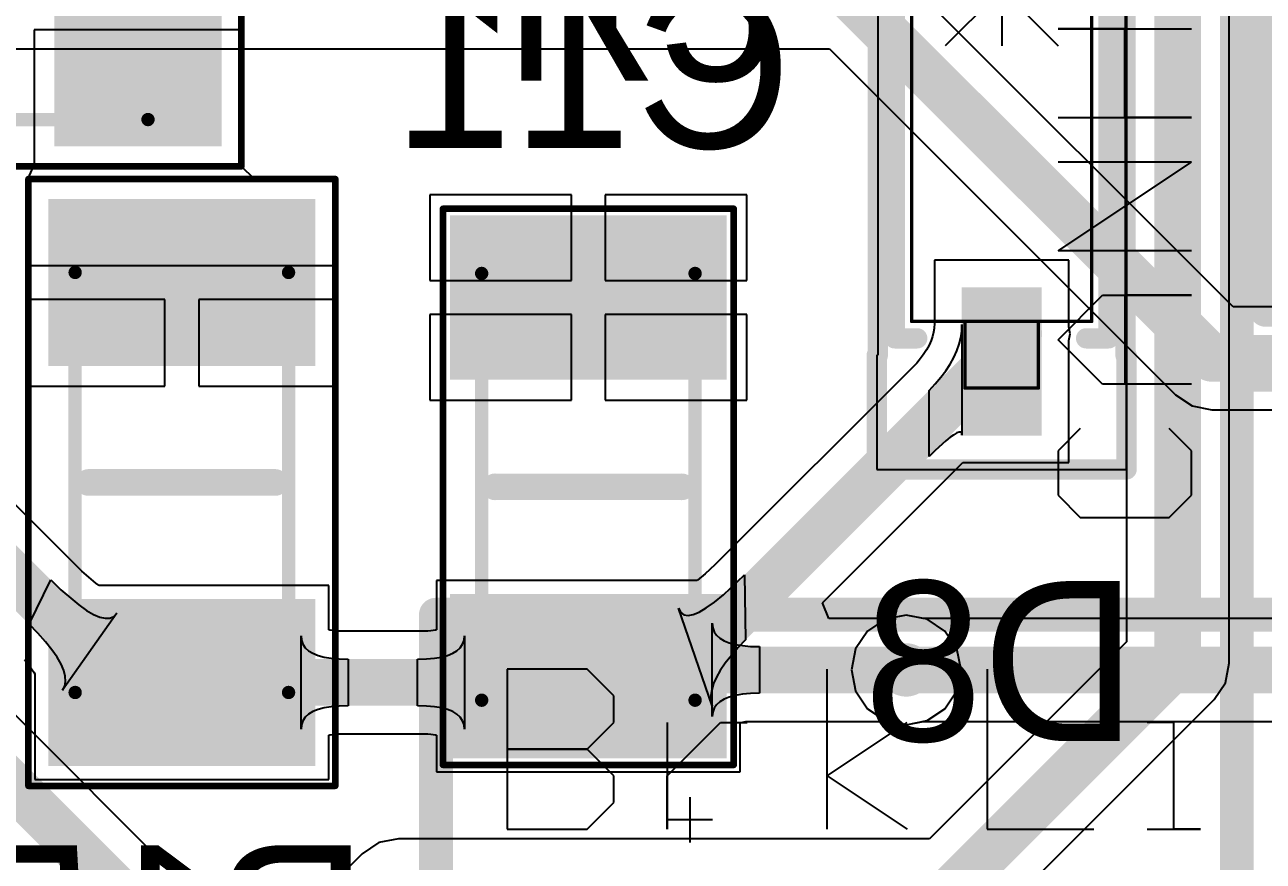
# Model space of a CAD drawing. Header units: millimetres. Extents: x 0.26 to 7.33, y 1.06 to 4.59.
# Drawn here: x 2.4326 to 2.7982, y 3.5685 to 3.8155 of the extents above; entities that cross this region are included whole.
import ezdxf

# ---------------------------------------------------------------- set-up
doc = ezdxf.new("R2010")
doc.units = ezdxf.units.MM
doc.header["$MEASUREMENT"] = 0
for name, color, linetype in [('BottomLayer', 5, 'Continuous'), ('BottomOverlay', 54, 'Continuous'), ('BottomPaste', 16, 'Continuous'), ('BottomSolder', 6, 'Continuous'), ('Mechanical13', 56, 'Continuous'), ('Mechanical15', 56, 'Continuous'), ('Mechanical16', 56, 'Continuous'), ('Mechanical3', 76, 'Continuous'), ('MultiLayer', 9, 'Continuous'), ('PadHoleLayer', 156, 'Continuous'), ('TopLayer', 1, 'Continuous'), ('TopOverlay', 2, 'Continuous'), ('TopSolder', 216, 'Continuous'), ('ViaHoleLayer', 16, 'Continuous')]:
    doc.layers.add(name, color=color, linetype=linetype)

# ---------------------------------------------------------------- blocks, each defined once
blk = doc.blocks.new('P__C__1206_B_50')
at = {"layer": 'BottomLayer'}
for points in [[(-0.07618, 0.03681), (-0.07618, -0.03681), (-0.03563, 0.03681), (-0.03563, -0.03681)], [(0.03563, 0.03681), (0.03563, -0.03681), (0.07618, 0.03681), (0.07618, -0.03681)]]:
    blk.add_solid(points, dxfattribs=at)
at = {"layer": 'BottomOverlay'}
for p, q in [((-0.09834, -0.03666), (-0.09834, -0.02333)), ((-0.105, -0.03), (-0.09167, -0.03))]:
    blk.add_line(p, q, dxfattribs=at)
at = {"layer": 'BottomOverlay', "const_width": 0.00787}
blk.add_lwpolyline([(0, 0.02756), (0, -0.02756)], dxfattribs=at)
at = {"layer": 'BottomOverlay', "const_width": 0.00394}
for points in [[(-0.00197, 0.02756, 1), (0.00197, 0.02756, 1)], [(-0.00197, -0.02756, 1), (0.00197, -0.02756, 1)]]:
    blk.add_lwpolyline(points, format="xyb", close=True, dxfattribs=at)
at = {"layer": 'BottomPaste'}
for points in [[(-0.07618, 0.03681), (-0.07618, -0.03681), (-0.03563, 0.03681), (-0.03563, -0.03681)], [(0.03563, 0.03681), (0.03563, -0.03681), (0.07618, 0.03681), (0.07618, -0.03681)]]:
    blk.add_solid(points, dxfattribs=at)
at = {"layer": 'BottomSolder'}
for points in [[(-0.08018, 0.04081), (-0.08018, -0.04081), (-0.03163, 0.04081), (-0.03163, -0.04081)], [(0.03163, 0.04081), (0.03163, -0.04081), (0.08018, 0.04081), (0.08018, -0.04081)]]:
    blk.add_solid(points, dxfattribs=at)
at = {"layer": 'Mechanical15', "const_width": 0.00394}
for points in [[(-0.06299, 0.0315), (0.06299, 0.0315)], [(-0.06299, 0.0315), (-0.06299, -0.0315)], [(0.06299, 0.0315), (0.06299, -0.0315)], [(-0.06299, -0.0315), (0.06299, -0.0315)]]:
    blk.add_lwpolyline(points, dxfattribs=at)
at = {"layer": 'Mechanical15', "const_width": 0.00197}
for points in [[(-0.06398, 0.0315, 1), (-0.06201, 0.0315, 1)], [(-0.06398, 0.0315, 1), (-0.06201, 0.0315, 1)], [(0.06201, 0.0315, 1), (0.06398, 0.0315, 1)], [(0.06201, 0.0315, 1), (0.06398, 0.0315, 1)], [(-0.06398, -0.0315, 1), (-0.06201, -0.0315, 1)], [(-0.06398, -0.0315, 1), (-0.06201, -0.0315, 1)], [(0.06201, -0.0315, 1), (0.06398, -0.0315, 1)], [(0.06201, -0.0315, 1), (0.06398, -0.0315, 1)]]:
    blk.add_lwpolyline(points, format="xyb", close=True, dxfattribs=at)
at = {"layer": 'Mechanical16', "const_width": 0.00197}
for points in [[(-0.08209, 0.04291), (0.08209, 0.04291)], [(-0.08209, 0.04291), (-0.08209, -0.04291)], [(0.08209, 0.04291), (0.08209, -0.04291)], [(-0.08209, -0.04291), (0.08209, -0.04291)]]:
    blk.add_lwpolyline(points, dxfattribs=at)
at = {"layer": 'Mechanical16', "const_width": 0.000984}
for points in [[(-0.08258, 0.04291, 1), (-0.08159, 0.04291, 1)], [(-0.08258, 0.04291, 1), (-0.08159, 0.04291, 1)], [(0.08159, 0.04291, 1), (0.08258, 0.04291, 1)], [(0.08159, 0.04291, 1), (0.08258, 0.04291, 1)], [(-0.08258, -0.04291, 1), (-0.08159, -0.04291, 1)], [(-0.08258, -0.04291, 1), (-0.08159, -0.04291, 1)], [(0.08159, -0.04291, 1), (0.08258, -0.04291, 1)], [(0.08159, -0.04291, 1), (0.08258, -0.04291, 1)]]:
    blk.add_lwpolyline(points, format="xyb", close=True, dxfattribs=at)
blk = doc.blocks.new('SOD123_B_64')
at = {"layer": 'BottomLayer'}
for points in [[(-0.08979, -0.01183), (-0.04604, -0.01183), (-0.08979, 0.01183), (-0.04604, 0.01183)], [(0.04604, -0.01183), (0.08979, -0.01183), (0.04604, 0.01183), (0.08979, 0.01183)]]:
    blk.add_solid(points, dxfattribs=at)
at = {"layer": 'BottomOverlay'}
for p, q in [((-0.11729, -0.01665), (-0.08396, 0.01667)), ((-0.11729, 0.01667), (-0.08396, -0.01665)), ((-0.10063, 0.01667), (-0.10063, -0.01665)), ((-0.11729, 0.00001), (-0.08396, 0.00001))]:
    blk.add_line(p, q, dxfattribs=at)
at = {"layer": 'BottomOverlay', "const_width": 0.006}
for points in [[(-0.0611, 0.02493), (-0.0611, 0.03157)], [(0.0611, 0.03157), (-0.0611, 0.03157)], [(0.0611, 0.02493), (0.0611, 0.03157)], [(-0.0611, -0.03157), (-0.0611, -0.02493)], [(0.0611, -0.03157), (0.0611, -0.02493)], [(0.0611, -0.03157), (-0.0611, -0.03157)]]:
    blk.add_lwpolyline(points, dxfattribs=at)
at = {"layer": 'BottomOverlay', "const_width": 0.003}
for points in [[(-0.0626, 0.03157, 1), (-0.0596, 0.03157, 1)], [(-0.0626, 0.03157, 1), (-0.0596, 0.03157, 1)], [(0.0596, 0.03157, 1), (0.0626, 0.03157, 1)], [(0.0596, 0.03157, 1), (0.0626, 0.03157, 1)], [(-0.0626, 0.02493, 1), (-0.0596, 0.02493, 1)], [(0.0596, 0.02493, 1), (0.0626, 0.02493, 1)], [(-0.0626, -0.02493, 1), (-0.0596, -0.02493, 1)], [(0.0596, -0.02493, 1), (0.0626, -0.02493, 1)], [(-0.0626, -0.03157, 1), (-0.0596, -0.03157, 1)], [(-0.0626, -0.03157, 1), (-0.0596, -0.03157, 1)], [(0.0596, -0.03157, 1), (0.0626, -0.03157, 1)], [(0.0596, -0.03157, 1), (0.0626, -0.03157, 1)]]:
    blk.add_lwpolyline(points, format="xyb", close=True, dxfattribs=at)
at = {"layer": 'BottomPaste'}
for points in [[(-0.08979, -0.01183), (-0.04604, -0.01183), (-0.08979, 0.01183), (-0.04604, 0.01183)], [(0.04604, -0.01183), (0.08979, -0.01183), (0.04604, 0.01183), (0.08979, 0.01183)]]:
    blk.add_solid(points, dxfattribs=at)
at = {"layer": 'BottomSolder'}
for points in [[(-0.08979, -0.01183), (-0.04604, -0.01183), (-0.08979, 0.01183), (-0.04604, 0.01183)], [(0.04604, -0.01183), (0.08979, -0.01183), (0.04604, 0.01183), (0.08979, 0.01183)]]:
    blk.add_solid(points, dxfattribs=at)
at = {"layer": 'Mechanical13'}
for p, q in [((-0.0586, -0.01665), (-0.02528, 0.01667)), ((-0.0586, 0.01667), (-0.02528, -0.01665)), ((-0.04194, 0.01667), (-0.04194, -0.01665)), ((-0.0586, 0.00001), (-0.02528, 0.00001))]:
    blk.add_line(p, q, dxfattribs=at)
at = {"layer": 'Mechanical13', "const_width": 0.001}
for points in [[(-0.0561, 0.01329), (-0.04281, 0.02657)], [(0.0561, 0.02657), (-0.0561, 0.02657)], [(-0.0561, -0.02657), (-0.0561, 0.02657)], [(0.0561, -0.02657), (0.0561, 0.02657)], [(-0.07579, -0.01083), (-0.07579, 0.01083)], [(-0.0561, 0.01083), (-0.07579, 0.01083)], [(-0.0561, -0.01083), (-0.0561, 0.01083)], [(0.0561, -0.01083), (0.0561, 0.01083)], [(0.07579, 0.01083), (0.0561, 0.01083)], [(0.07579, -0.01083), (0.07579, 0.01083)], [(-0.0561, -0.01083), (-0.07579, -0.01083)], [(0.07579, -0.01083), (0.0561, -0.01083)], [(-0.04281, -0.02657), (-0.0561, -0.01329)], [(0.0561, -0.02657), (-0.0561, -0.02657)]]:
    blk.add_lwpolyline(points, dxfattribs=at)
at = {"layer": 'Mechanical13', "const_width": 0.0005}
for points in [[(-0.05635, 0.02657, 1), (-0.05585, 0.02657, 1)], [(-0.05635, 0.02657, 1), (-0.05585, 0.02657, 1)], [(-0.04306, 0.02657, 1), (-0.04256, 0.02657, 1)], [(0.05585, 0.02657, 1), (0.05635, 0.02657, 1)], [(0.05585, 0.02657, 1), (0.05635, 0.02657, 1)], [(-0.07604, 0.01083, 1), (-0.07554, 0.01083, 1)], [(-0.07604, 0.01083, 1), (-0.07554, 0.01083, 1)], [(-0.05635, 0.01329, 1), (-0.05585, 0.01329, 1)], [(-0.05635, 0.01083, 1), (-0.05585, 0.01083, 1)], [(-0.05635, 0.01083, 1), (-0.05585, 0.01083, 1)], [(0.05585, 0.01083, 1), (0.05635, 0.01083, 1)], [(0.05585, 0.01083, 1), (0.05635, 0.01083, 1)], [(0.07554, 0.01083, 1), (0.07604, 0.01083, 1)], [(0.07554, 0.01083, 1), (0.07604, 0.01083, 1)], [(-0.07604, -0.01083, 1), (-0.07554, -0.01083, 1)], [(-0.07604, -0.01083, 1), (-0.07554, -0.01083, 1)], [(-0.05635, -0.01083, 1), (-0.05585, -0.01083, 1)], [(-0.05635, -0.01083, 1), (-0.05585, -0.01083, 1)], [(0.05585, -0.01083, 1), (0.05635, -0.01083, 1)], [(0.05585, -0.01083, 1), (0.05635, -0.01083, 1)], [(0.07554, -0.01083, 1), (0.07604, -0.01083, 1)], [(0.07554, -0.01083, 1), (0.07604, -0.01083, 1)], [(-0.05635, -0.01329, 1), (-0.05585, -0.01329, 1)], [(-0.05635, -0.02657, 1), (-0.05585, -0.02657, 1)], [(-0.05635, -0.02657, 1), (-0.05585, -0.02657, 1)], [(-0.04306, -0.02657, 1), (-0.04256, -0.02657, 1)], [(0.05585, -0.02657, 1), (0.05635, -0.02657, 1)], [(0.05585, -0.02657, 1), (0.05635, -0.02657, 1)]]:
    blk.add_lwpolyline(points, format="xyb", close=True, dxfattribs=at)
at = {"layer": 'Mechanical15'}
for p, q in [((-0.0661, 0.03687), (-0.09979, 0.03687)), ((-0.09979, 0.03687), (-0.09979, -0.03687)), ((-0.0661, 0.03657), (-0.0661, 0.03687)), ((0.0661, 0.03657), (-0.0661, 0.03657)), ((0.09979, 0.03687), (0.0661, 0.03687)), ((0.0661, 0.03687), (0.0661, 0.03657)), ((0.09979, -0.03687), (0.09979, 0.03687)), ((-0.09979, -0.03687), (-0.0661, -0.03687)), ((-0.0661, -0.03687), (-0.0661, -0.03657)), ((-0.0661, -0.03657), (0.0661, -0.03657)), ((0.0661, -0.03657), (0.0661, -0.03687)), ((0.0661, -0.03687), (0.09979, -0.03687))]:
    blk.add_line(p, q, dxfattribs=at)
at = {"layer": 'Mechanical15', "const_width": 0.006}
for points in [[(-0.09979, -0.03687), (-0.09979, 0.03687)], [(-0.0661, 0.03687), (-0.09979, 0.03687)], [(-0.0661, 0.03657), (-0.0661, 0.03687)], [(0.0661, 0.03657), (-0.0661, 0.03657)], [(0.09979, 0.03687), (0.0661, 0.03687)], [(0.0661, 0.03657), (0.0661, 0.03687)], [(0.09979, -0.03687), (0.09979, 0.03687)], [(-0.0661, -0.03687), (-0.09979, -0.03687)], [(-0.0661, -0.03687), (-0.0661, -0.03657)], [(0.0661, -0.03657), (-0.0661, -0.03657)], [(0.0661, -0.03687), (0.0661, -0.03657)], [(0.09979, -0.03687), (0.0661, -0.03687)]]:
    blk.add_lwpolyline(points, dxfattribs=at)
at = {"layer": 'Mechanical15', "const_width": 0.003}
for points in [[(-0.10129, 0.03687, 1), (-0.09829, 0.03687, 1)], [(-0.10129, 0.03687, 1), (-0.09829, 0.03687, 1)], [(-0.0676, 0.03687, 1), (-0.0646, 0.03687, 1)], [(-0.0676, 0.03687, 1), (-0.0646, 0.03687, 1)], [(-0.0676, 0.03657, 1), (-0.0646, 0.03657, 1)], [(-0.0676, 0.03657, 1), (-0.0646, 0.03657, 1)], [(0.0646, 0.03687, 1), (0.0676, 0.03687, 1)], [(0.0646, 0.03687, 1), (0.0676, 0.03687, 1)], [(0.0646, 0.03657, 1), (0.0676, 0.03657, 1)], [(0.0646, 0.03657, 1), (0.0676, 0.03657, 1)], [(0.09829, 0.03687, 1), (0.10129, 0.03687, 1)], [(0.09829, 0.03687, 1), (0.10129, 0.03687, 1)], [(-0.10129, -0.03687, 1), (-0.09829, -0.03687, 1)], [(-0.10129, -0.03687, 1), (-0.09829, -0.03687, 1)], [(-0.0676, -0.03657, 1), (-0.0646, -0.03657, 1)], [(-0.0676, -0.03657, 1), (-0.0646, -0.03657, 1)], [(-0.0676, -0.03687, 1), (-0.0646, -0.03687, 1)], [(-0.0676, -0.03687, 1), (-0.0646, -0.03687, 1)], [(0.0646, -0.03657, 1), (0.0676, -0.03657, 1)], [(0.0646, -0.03657, 1), (0.0676, -0.03657, 1)], [(0.0646, -0.03687, 1), (0.0676, -0.03687, 1)], [(0.0646, -0.03687, 1), (0.0676, -0.03687, 1)], [(0.09829, -0.03687, 1), (0.10129, -0.03687, 1)], [(0.09829, -0.03687, 1), (0.10129, -0.03687, 1)]]:
    blk.add_lwpolyline(points, format="xyb", close=True, dxfattribs=at)
blk = doc.blocks.new('P___H______1_2_TH_P_____2_54___88')
at = {"layer": 'BottomLayer'}
for points, const_width in [([(-0.031, 0.02657, 1), (-0.02215, 0.02657, 1)], 0.00886), ([(0.02215, 0.02657, 1), (0.031, 0.02657, 1)], 0.00886), ([(0.08228, 0, 1), (0.11772, 0, 1)], 0.03543), ([(-0.031, -0.02657, 1), (-0.02215, -0.02657, 1)], 0.00886), ([(0.02215, -0.02657, 1), (0.031, -0.02657, 1)], 0.00886)]:
    blk.add_lwpolyline(points, format="xyb", close=True, dxfattribs=dict(at, const_width=const_width))
for points in [[(-0.02657, -0.03543), (0.02657, -0.03543), (-0.02657, 0.03543), (0.02657, 0.03543)], [(-0.03543, -0.02657), (0.03543, -0.02657), (-0.03543, 0.02657), (0.03543, 0.02657)]]:
    blk.add_solid(points, dxfattribs=at)
at = {"layer": 'BottomSolder'}
for points, const_width in [([(-0.033, 0.02657, 1), (-0.02015, 0.02657, 1)], 0.01286), ([(0.02015, 0.02657, 1), (0.033, 0.02657, 1)], 0.01286), ([(0.08028, 0, 1), (0.11972, 0, 1)], 0.03943), ([(-0.033, -0.02657, 1), (-0.02015, -0.02657, 1)], 0.01286), ([(0.02015, -0.02657, 1), (0.033, -0.02657, 1)], 0.01286)]:
    blk.add_lwpolyline(points, format="xyb", close=True, dxfattribs=dict(at, const_width=const_width))
for points in [[(-0.02657, -0.03943), (0.02657, -0.03943), (-0.02657, 0.03943), (0.02657, 0.03943)], [(-0.03943, -0.02657), (0.03943, -0.02657), (-0.03943, 0.02657), (0.03943, 0.02657)]]:
    blk.add_solid(points, dxfattribs=at)
at = {"layer": 'Mechanical3', "const_width": 0.01}
for points in [[(0.05, 0.05), (-0.05, 0.05)], [(-0.05, 0.05), (-0.05, -0.05)], [(0.15, 0.05), (-0.05, 0.05)], [(0.15, 0.05), (0.15, -0.05)], [(0.15, -0.05), (-0.05, -0.05)]]:
    blk.add_lwpolyline(points, dxfattribs=at)
at = {"layer": 'Mechanical3', "const_width": 0.005}
for points in [[(-0.0525, 0.05, 1), (-0.0475, 0.05, 1)], [(-0.0525, 0.05, 1), (-0.0475, 0.05, 1)], [(-0.0525, 0.05, 1), (-0.0475, 0.05, 1)], [(0.0475, 0.05, 1), (0.0525, 0.05, 1)], [(0.1475, 0.05, 1), (0.1525, 0.05, 1)], [(0.1475, 0.05, 1), (0.1525, 0.05, 1)], [(-0.0525, -0.05, 1), (-0.0475, -0.05, 1)], [(-0.0525, -0.05, 1), (-0.0475, -0.05, 1)], [(0.1475, -0.05, 1), (0.1525, -0.05, 1)], [(0.1475, -0.05, 1), (0.1525, -0.05, 1)]]:
    blk.add_lwpolyline(points, format="xyb", close=True, dxfattribs=at)
at = {"layer": 'MultiLayer'}
for points, const_width in [([(-0.031, 0.02657, 1), (-0.02215, 0.02657, 1)], 0.00886), ([(0.02215, 0.02657, 1), (0.031, 0.02657, 1)], 0.00886), ([(0.08228, 0, 1), (0.11772, 0, 1)], 0.03543), ([(-0.031, -0.02657, 1), (-0.02215, -0.02657, 1)], 0.00886), ([(0.02215, -0.02657, 1), (0.031, -0.02657, 1)], 0.00886)]:
    blk.add_lwpolyline(points, format="xyb", close=True, dxfattribs=dict(at, const_width=const_width))
for points in [[(-0.02657, -0.03543), (0.02657, -0.03543), (-0.02657, 0.03543), (0.02657, 0.03543)], [(-0.03543, -0.02657), (0.03543, -0.02657), (-0.03543, 0.02657), (0.03543, 0.02657)]]:
    blk.add_solid(points, dxfattribs=at)
at = {"layer": 'PadHoleLayer', "const_width": 0.01969}
for points in [[(-0.00984, 0, 1), (0.00984, 0, 1)], [(0.09016, 0, 1), (0.10984, 0, 1)]]:
    blk.add_lwpolyline(points, format="xyb", close=True, dxfattribs=at)
at = {"layer": 'TopLayer'}
for points, const_width in [([(-0.031, 0.02657, 1), (-0.02215, 0.02657, 1)], 0.00886), ([(0.02215, 0.02657, 1), (0.031, 0.02657, 1)], 0.00886), ([(0.08228, 0, 1), (0.11772, 0, 1)], 0.03543), ([(-0.031, -0.02657, 1), (-0.02215, -0.02657, 1)], 0.00886), ([(0.02215, -0.02657, 1), (0.031, -0.02657, 1)], 0.00886)]:
    blk.add_lwpolyline(points, format="xyb", close=True, dxfattribs=dict(at, const_width=const_width))
for points in [[(-0.02657, -0.03543), (0.02657, -0.03543), (-0.02657, 0.03543), (0.02657, 0.03543)], [(-0.03543, -0.02657), (0.03543, -0.02657), (-0.03543, 0.02657), (0.03543, 0.02657)]]:
    blk.add_solid(points, dxfattribs=at)
at = {"layer": 'TopOverlay', "const_width": 0.01}
for points in [[(0.05, 0.05), (-0.05, 0.05)], [(-0.05, 0.05), (-0.05, -0.05)], [(0.15, 0.05), (-0.05, 0.05)], [(0.15, 0.05), (0.15, -0.05)], [(0.15, -0.05), (-0.05, -0.05)]]:
    blk.add_lwpolyline(points, dxfattribs=at)
at = {"layer": 'TopOverlay'}
for points, const_width in [([(-0.0525, 0.05, 1), (-0.0475, 0.05, 1)], 0.005), ([(-0.0525, 0.05, 1), (-0.0475, 0.05, 1)], 0.005), ([(-0.0525, 0.05, 1), (-0.0475, 0.05, 1)], 0.005), ([(0.0475, 0.05, 1), (0.0525, 0.05, 1)], 0.005), ([(0.1475, 0.05, 1), (0.1525, 0.05, 1)], 0.005), ([(0.1475, 0.05, 1), (0.1525, 0.05, 1)], 0.005), ([(-0.07874, 0, 1), (-0.09055, 0, 1)], 0.01969), ([(-0.09547, 0, 1), (-0.08563, 0, 1)], 0.00984), ([(-0.08366, 0, 1), (-0.07382, 0, 1)], 0.00984), ([(-0.0525, -0.05, 1), (-0.0475, -0.05, 1)], 0.005), ([(-0.0525, -0.05, 1), (-0.0475, -0.05, 1)], 0.005), ([(0.1475, -0.05, 1), (0.1525, -0.05, 1)], 0.005), ([(0.1475, -0.05, 1), (0.1525, -0.05, 1)], 0.005)]:
    blk.add_lwpolyline(points, format="xyb", close=True, dxfattribs=dict(at, const_width=const_width))
at = {"layer": 'TopSolder'}
for points, const_width in [([(-0.033, 0.02657, 1), (-0.02015, 0.02657, 1)], 0.01286), ([(0.02015, 0.02657, 1), (0.033, 0.02657, 1)], 0.01286), ([(0.08028, 0, 1), (0.11972, 0, 1)], 0.03943), ([(-0.033, -0.02657, 1), (-0.02015, -0.02657, 1)], 0.01286), ([(0.02015, -0.02657, 1), (0.033, -0.02657, 1)], 0.01286)]:
    blk.add_lwpolyline(points, format="xyb", close=True, dxfattribs=dict(at, const_width=const_width))
for points in [[(-0.02657, -0.03943), (0.02657, -0.03943), (-0.02657, 0.03943), (0.02657, 0.03943)], [(-0.03943, -0.02657), (0.03943, -0.02657), (-0.03943, 0.02657), (0.03943, 0.02657)]]:
    blk.add_solid(points, dxfattribs=at)
blk = doc.blocks.new('RESC3216X60N_B_103')
at = {"layer": 'BottomLayer'}
for points in [[(-0.07972, 0.03543), (-0.07972, -0.03543), (-0.03839, 0.03543), (-0.03839, -0.03543)], [(0.03839, 0.03543), (0.03839, -0.03543), (0.07972, 0.03543), (0.07972, -0.03543)]]:
    blk.add_solid(points, dxfattribs=at)
at = {"layer": 'BottomOverlay', "const_width": 0.00787}
blk.add_lwpolyline([(0, 0.02756), (0, -0.02756)], dxfattribs=at)
at = {"layer": 'BottomOverlay', "const_width": 0.00394}
for points in [[(-0.00197, 0.02756, 1), (0.00197, 0.02756, 1)], [(-0.00197, -0.02756, 1), (0.00197, -0.02756, 1)]]:
    blk.add_lwpolyline(points, format="xyb", close=True, dxfattribs=at)
at = {"layer": 'BottomPaste'}
for points in [[(-0.07972, 0.03543), (-0.07972, -0.03543), (-0.03839, 0.03543), (-0.03839, -0.03543)], [(0.03839, 0.03543), (0.03839, -0.03543), (0.07972, 0.03543), (0.07972, -0.03543)]]:
    blk.add_solid(points, dxfattribs=at)
at = {"layer": 'BottomSolder'}
for points in [[(-0.08372, 0.03943), (-0.08372, -0.03943), (-0.03439, 0.03943), (-0.03439, -0.03943)], [(0.03439, 0.03943), (0.03439, -0.03943), (0.08372, 0.03943), (0.08372, -0.03943)]]:
    blk.add_solid(points, dxfattribs=at)
at = {"layer": 'Mechanical15', "const_width": 0.00394}
for points in [[(-0.06201, 0.0315), (-0.06201, -0.0315)], [(0.06201, 0.0315), (-0.06201, 0.0315)], [(0.06201, 0.0315), (0.06201, -0.0315)], [(0.06201, -0.0315), (-0.06201, -0.0315)]]:
    blk.add_lwpolyline(points, dxfattribs=at)
at = {"layer": 'Mechanical15', "const_width": 0.00197}
for points in [[(-0.06299, 0.0315, 1), (-0.06102, 0.0315, 1)], [(-0.06299, 0.0315, 1), (-0.06102, 0.0315, 1)], [(0.06102, 0.0315, 1), (0.06299, 0.0315, 1)], [(0.06102, 0.0315, 1), (0.06299, 0.0315, 1)], [(-0.06299, -0.0315, 1), (-0.06102, -0.0315, 1)], [(-0.06299, -0.0315, 1), (-0.06102, -0.0315, 1)], [(0.06102, -0.0315, 1), (0.06299, -0.0315, 1)], [(0.06102, -0.0315, 1), (0.06299, -0.0315, 1)]]:
    blk.add_lwpolyline(points, format="xyb", close=True, dxfattribs=at)
at = {"layer": 'Mechanical16', "const_width": 0.00197}
for points in [[(-0.08957, 0.04528), (-0.08957, -0.04528)], [(0.08957, 0.04528), (-0.08957, 0.04528)], [(0.08957, 0.04528), (0.08957, -0.04528)], [(0.08957, -0.04528), (-0.08957, -0.04528)]]:
    blk.add_lwpolyline(points, dxfattribs=at)
at = {"layer": 'Mechanical16', "const_width": 0.000984}
for points in [[(-0.09006, 0.04528, 1), (-0.08907, 0.04528, 1)], [(-0.09006, 0.04528, 1), (-0.08907, 0.04528, 1)], [(0.08907, 0.04528, 1), (0.09006, 0.04528, 1)], [(0.08907, 0.04528, 1), (0.09006, 0.04528, 1)], [(-0.09006, -0.04528, 1), (-0.08907, -0.04528, 1)], [(-0.09006, -0.04528, 1), (-0.08907, -0.04528, 1)], [(0.08907, -0.04528, 1), (0.09006, -0.04528, 1)], [(0.08907, -0.04528, 1), (0.09006, -0.04528, 1)]]:
    blk.add_lwpolyline(points, format="xyb", close=True, dxfattribs=at)
blk = doc.blocks.new('RESC3216X60N_B_105')
at = {"layer": 'BottomLayer'}
for points in [[(-0.07972, 0.03543), (-0.07972, -0.03543), (-0.03839, 0.03543), (-0.03839, -0.03543)], [(0.03839, 0.03543), (0.03839, -0.03543), (0.07972, 0.03543), (0.07972, -0.03543)]]:
    blk.add_solid(points, dxfattribs=at)
at = {"layer": 'BottomOverlay', "const_width": 0.00787}
blk.add_lwpolyline([(0, -0.02756), (0, 0.02756)], dxfattribs=at)
at = {"layer": 'BottomOverlay', "const_width": 0.00394}
for points in [[(-0.00197, 0.02756, 1), (0.00197, 0.02756, 1)], [(-0.00197, -0.02756, 1), (0.00197, -0.02756, 1)]]:
    blk.add_lwpolyline(points, format="xyb", close=True, dxfattribs=at)
at = {"layer": 'BottomPaste'}
for points in [[(-0.07972, 0.03543), (-0.07972, -0.03543), (-0.03839, 0.03543), (-0.03839, -0.03543)], [(0.03839, 0.03543), (0.03839, -0.03543), (0.07972, 0.03543), (0.07972, -0.03543)]]:
    blk.add_solid(points, dxfattribs=at)
at = {"layer": 'BottomSolder'}
for points in [[(-0.08372, 0.03943), (-0.08372, -0.03943), (-0.03439, 0.03943), (-0.03439, -0.03943)], [(0.03439, 0.03943), (0.03439, -0.03943), (0.08372, 0.03943), (0.08372, -0.03943)]]:
    blk.add_solid(points, dxfattribs=at)
at = {"layer": 'Mechanical15', "const_width": 0.00394}
for points in [[(0.06201, 0.0315), (-0.06201, 0.0315)], [(-0.06201, -0.0315), (-0.06201, 0.0315)], [(0.06201, -0.0315), (0.06201, 0.0315)], [(0.06201, -0.0315), (-0.06201, -0.0315)]]:
    blk.add_lwpolyline(points, dxfattribs=at)
at = {"layer": 'Mechanical15', "const_width": 0.00197}
for points in [[(-0.06299, 0.0315, 1), (-0.06102, 0.0315, 1)], [(-0.06299, 0.0315, 1), (-0.06102, 0.0315, 1)], [(0.06102, 0.0315, 1), (0.06299, 0.0315, 1)], [(0.06102, 0.0315, 1), (0.06299, 0.0315, 1)], [(-0.06299, -0.0315, 1), (-0.06102, -0.0315, 1)], [(-0.06299, -0.0315, 1), (-0.06102, -0.0315, 1)], [(0.06102, -0.0315, 1), (0.06299, -0.0315, 1)], [(0.06102, -0.0315, 1), (0.06299, -0.0315, 1)]]:
    blk.add_lwpolyline(points, format="xyb", close=True, dxfattribs=at)
at = {"layer": 'Mechanical16', "const_width": 0.00197}
for points in [[(0.08957, 0.04528), (-0.08957, 0.04528)], [(-0.08957, -0.04528), (-0.08957, 0.04528)], [(0.08957, -0.04528), (0.08957, 0.04528)], [(0.08957, -0.04528), (-0.08957, -0.04528)]]:
    blk.add_lwpolyline(points, dxfattribs=at)
at = {"layer": 'Mechanical16', "const_width": 0.000984}
for points in [[(-0.09006, 0.04528, 1), (-0.08907, 0.04528, 1)], [(-0.09006, 0.04528, 1), (-0.08907, 0.04528, 1)], [(0.08907, 0.04528, 1), (0.09006, 0.04528, 1)], [(0.08907, 0.04528, 1), (0.09006, 0.04528, 1)], [(-0.09006, -0.04528, 1), (-0.08907, -0.04528, 1)], [(-0.09006, -0.04528, 1), (-0.08907, -0.04528, 1)], [(0.08907, -0.04528, 1), (0.09006, -0.04528, 1)], [(0.08907, -0.04528, 1), (0.09006, -0.04528, 1)]]:
    blk.add_lwpolyline(points, format="xyb", close=True, dxfattribs=at)

msp = doc.modelspace()

# ---------------------------------------------------------------- linework, layer by layer
at = {"layer": 'BottomLayer'}
for p, q in [((2.75782, 3.831), (2.75782, 3.63329)), ((2.78818, 3.627), (2.78818, 3.82471)), ((2.46606, 3.814), (2.43539, 3.814)), ((2.43539, 3.814), (2.43539, 3.77433)), ((2.49672, 3.814), (2.46606, 3.814)), ((2.49672, 3.77508), (2.49672, 3.814)), ((2.43539, 3.77433), (2.43357, 3.77008)), ((2.49672, 3.77357), (2.49672, 3.77508)), ((2.50028, 3.77008), (2.49672, 3.77357)), ((2.43357, 3.77008), (2.43357, 3.76932)), ((2.43357, 3.76932), (2.43357, 3.74441)), ((2.52443, 3.77008), (2.50028, 3.77008)), ((2.52443, 3.74441), (2.52443, 3.77008)), ((2.594, 3.76524), (2.55219, 3.76524)), ((2.55219, 3.76524), (2.55219, 3.73996)), ((2.594, 3.73996), (2.594, 3.76524)), ((2.64581, 3.76524), (2.604, 3.76524)), ((2.604, 3.76524), (2.604, 3.73996)), ((2.64581, 3.73996), (2.64581, 3.76524)), ((2.43357, 3.74441), (2.479, 3.74441)), ((2.479, 3.74441), (2.52443, 3.74441)), ((2.74083, 3.74596), (2.70117, 3.74596)), ((2.70117, 3.74596), (2.70117, 3.7275)), ((2.74083, 3.72627), (2.74083, 3.74596)), ((2.55219, 3.73996), (2.594, 3.73996)), ((2.604, 3.73996), (2.64581, 3.73996)), ((2.474, 3.73441), (2.43357, 3.73441)), ((2.43357, 3.73441), (2.43357, 3.70874)), ((2.474, 3.70874), (2.474, 3.73441)), ((2.52443, 3.73441), (2.484, 3.73441)), ((2.484, 3.73441), (2.484, 3.70874)), ((2.52443, 3.70874), (2.52443, 3.73441)), ((2.594, 3.72996), (2.55219, 3.72996)), ((2.55219, 3.72996), (2.55219, 3.70469)), ((2.594, 3.70469), (2.594, 3.72996)), ((2.64581, 3.72996), (2.604, 3.72996)), ((2.604, 3.72996), (2.604, 3.70469)), ((2.64581, 3.70469), (2.64581, 3.72996)), ((2.70107, 3.72585), (2.7009, 3.72469)), ((2.70115, 3.72739), (2.70107, 3.72585)), ((2.70117, 3.7275), (2.70115, 3.72739)), ((2.7092, 3.72504), (2.70929, 3.72699)), ((2.70929, 3.72699), (2.70929, 3.69433)), ((2.74123, 3.72425), (2.74083, 3.72627)), ((2.70015, 3.72222), (2.69955, 3.72089)), ((2.70059, 3.72348), (2.70015, 3.72222)), ((2.7009, 3.72469), (2.70059, 3.72348)), ((2.70842, 3.72114), (2.7089, 3.72309)), ((2.7089, 3.72309), (2.7092, 3.72504)), ((2.74083, 3.72223), (2.74123, 3.72425)), ((2.74083, 3.68621), (2.74083, 3.72223)), ((2.69783, 3.71802), (2.69668, 3.71649)), ((2.69878, 3.71949), (2.69783, 3.71802)), ((2.69955, 3.72089), (2.69878, 3.71949)), ((2.70686, 3.71724), (2.70773, 3.71919)), ((2.70773, 3.71919), (2.70842, 3.72114)), ((2.69593, 3.7156), (2.63634, 3.65601)), ((2.69668, 3.71649), (2.69593, 3.7156)), ((2.70452, 3.71334), (2.70579, 3.71529)), ((2.70579, 3.71529), (2.70686, 3.71724)), ((2.7014, 3.70945), (2.70306, 3.7114)), ((2.70306, 3.7114), (2.70452, 3.71334)), ((2.43357, 3.70874), (2.474, 3.70874)), ((2.484, 3.70874), (2.52443, 3.70874)), ((2.69955, 3.7075), (2.7014, 3.70945)), ((2.69955, 3.68801), (2.69955, 3.7075)), ((2.55219, 3.70469), (2.594, 3.70469)), ((2.604, 3.70469), (2.64581, 3.70469)), ((2.70452, 3.69267), (2.7014, 3.68983)), ((2.70579, 3.6937), (2.70452, 3.69267)), ((2.70686, 3.69446), (2.70579, 3.6937)), ((2.70773, 3.69496), (2.70686, 3.69446)), ((2.70842, 3.6952), (2.70773, 3.69496)), ((2.7089, 3.69517), (2.70842, 3.6952)), ((2.7092, 3.69489), (2.7089, 3.69517)), ((2.70929, 3.69433), (2.7092, 3.69489)), ((2.7014, 3.68983), (2.69955, 3.68801)), ((2.66807, 3.6448), (2.70882, 3.68556)), ((2.70882, 3.68556), (2.70954, 3.68621)), ((2.70954, 3.68621), (2.74083, 3.68621)), ((2.44951, 3.65414), (2.42652, 3.67713)), ((2.63634, 3.65601), (2.63349, 3.65334)), ((2.45361, 3.65064), (2.44951, 3.65414)), ((2.63349, 3.65334), (2.63123, 3.65149)), ((2.63888, 3.64721), (2.6451, 3.65305)), ((2.6451, 3.65305), (2.64543, 3.6339)), ((2.43394, 3.63849), (2.44033, 3.65159)), ((2.44033, 3.65159), (2.44332, 3.6487)), ((2.44332, 3.6487), (2.4486, 3.64419)), ((2.45456, 3.64997), (2.45361, 3.65064)), ((2.52243, 3.64997), (2.45456, 3.64997)), ((2.52243, 3.63687), (2.52243, 3.64997)), ((2.63114, 3.65143), (2.55419, 3.65143)), ((2.55419, 3.65143), (2.55419, 3.63687)), ((2.63123, 3.65149), (2.63114, 3.65143)), ((2.63382, 3.6433), (2.6362, 3.64502)), ((2.6362, 3.64502), (2.63888, 3.64721)), ((2.45982, 3.64173), (2.44381, 3.61901)), ((2.4486, 3.64419), (2.45089, 3.64257)), ((2.45089, 3.64257), (2.45296, 3.64137)), ((2.45296, 3.64137), (2.45479, 3.6406)), ((2.45891, 3.64081), (2.45982, 3.64173)), ((2.63557, 3.61441), (2.62561, 3.64319)), ((2.62561, 3.64319), (2.62625, 3.642)), ((2.62625, 3.642), (2.62718, 3.64129)), ((2.62718, 3.64129), (2.62841, 3.64107)), ((2.62841, 3.64107), (2.62992, 3.64133)), ((2.62992, 3.64133), (2.63172, 3.64208)), ((2.63172, 3.64208), (2.63382, 3.6433)), ((2.66998, 3.64018), (2.66807, 3.6448)), ((2.43653, 3.63581), (2.43394, 3.63849)), ((2.45479, 3.6406), (2.45639, 3.64025)), ((2.45639, 3.64025), (2.45777, 3.64032)), ((2.45777, 3.64032), (2.45891, 3.64081)), ((2.63557, 3.61122), (2.63557, 3.63878)), ((2.63557, 3.63878), (2.63571, 3.63747)), ((2.68777, 3.64018), (2.66998, 3.64018)), ((2.69282, 3.64119), (2.68777, 3.64018)), ((2.69901, 3.63995), (2.69282, 3.64119)), ((2.70426, 3.63644), (2.69901, 3.63995)), ((2.43877, 3.63328), (2.43653, 3.63581)), ((2.51419, 3.60752), (2.51419, 3.63508)), ((2.51419, 3.63508), (2.51433, 3.63377)), ((2.52272, 3.63679), (2.52243, 3.63687)), ((2.52411, 3.63656), (2.52272, 3.63679)), ((2.52505, 3.63648), (2.52411, 3.63656)), ((2.55157, 3.63648), (2.52505, 3.63648)), ((2.55251, 3.63656), (2.55157, 3.63648)), ((2.5539, 3.63679), (2.55251, 3.63656)), ((2.55419, 3.63687), (2.5539, 3.63679)), ((2.56229, 3.63377), (2.56243, 3.63508)), ((2.56243, 3.63508), (2.56243, 3.60752)), ((2.63571, 3.63747), (2.63613, 3.6363)), ((2.63613, 3.6363), (2.63682, 3.63527)), ((2.63682, 3.63527), (2.63779, 3.63437)), ((2.63779, 3.63437), (2.63905, 3.63361)), ((2.64543, 3.6339), (2.64312, 3.63148)), ((2.70777, 3.63119), (2.70426, 3.63644)), ((2.44064, 3.63093), (2.43877, 3.63328)), ((2.44217, 3.62873), (2.44064, 3.63093)), ((2.51433, 3.63377), (2.51475, 3.6326)), ((2.51475, 3.6326), (2.51544, 3.63156)), ((2.51544, 3.63156), (2.51642, 3.63067)), ((2.51642, 3.63067), (2.51767, 3.62991)), ((2.55895, 3.62991), (2.56021, 3.63067)), ((2.56021, 3.63067), (2.56118, 3.63156)), ((2.56118, 3.63156), (2.56187, 3.6326)), ((2.56187, 3.6326), (2.56229, 3.63377)), ((2.63905, 3.63361), (2.64057, 3.63299)), ((2.64312, 3.63148), (2.63937, 3.62696)), ((2.64057, 3.63299), (2.64238, 3.63251)), ((2.64238, 3.63251), (2.64447, 3.63217)), ((2.64447, 3.63217), (2.64683, 3.63196)), ((2.64683, 3.63196), (2.64947, 3.63189)), ((2.64947, 3.63189), (2.64947, 3.61811)), ((2.75782, 3.63329), (2.69971, 3.57518)), ((2.709, 3.625), (2.70777, 3.63119)), ((2.43252, 3.62804), (2.43409, 3.62606)), ((2.44333, 3.6267), (2.44217, 3.62873)), ((2.44414, 3.62483), (2.44333, 3.6267)), ((2.51767, 3.62991), (2.5192, 3.62929)), ((2.5192, 3.62929), (2.521, 3.62881)), ((2.521, 3.62881), (2.52309, 3.62846)), ((2.52309, 3.62846), (2.52545, 3.62826)), ((2.52545, 3.62826), (2.52809, 3.62819)), ((2.52809, 3.62819), (2.52809, 3.61441)), ((2.54853, 3.62819), (2.55117, 3.62826)), ((2.54853, 3.61441), (2.54853, 3.62819)), ((2.55117, 3.62826), (2.55353, 3.62846)), ((2.55353, 3.62846), (2.55562, 3.62881)), ((2.55562, 3.62881), (2.55743, 3.62929)), ((2.55743, 3.62929), (2.55895, 3.62991)), ((2.63937, 3.62696), (2.63793, 3.62486)), ((2.78703, 3.62119), (2.78818, 3.627)), ((2.43409, 3.62606), (2.43526, 3.62437)), ((2.43526, 3.62437), (2.43557, 3.62384)), ((2.43557, 3.62384), (2.43557, 3.59263)), ((2.44459, 3.62313), (2.44414, 3.62483)), ((2.44469, 3.62159), (2.44459, 3.62313)), ((2.63793, 3.62486), (2.6368, 3.62286)), ((2.70777, 3.61881), (2.709, 3.625)), ((2.44381, 3.61901), (2.44442, 3.62022)), ((2.44442, 3.62022), (2.44469, 3.62159)), ((2.63596, 3.62096), (2.63542, 3.61917)), ((2.6368, 3.62286), (2.63596, 3.62096)), ((2.78373, 3.61627), (2.78703, 3.62119)), ((2.63542, 3.61917), (2.63517, 3.61748)), ((2.63517, 3.61748), (2.63522, 3.61589)), ((2.63522, 3.61589), (2.63557, 3.61441)), ((2.63779, 3.61563), (2.63682, 3.61473)), ((2.63905, 3.61639), (2.63779, 3.61563)), ((2.64057, 3.61701), (2.63905, 3.61639)), ((2.64238, 3.61749), (2.64057, 3.61701)), ((2.64447, 3.61783), (2.64238, 3.61749)), ((2.64683, 3.61804), (2.64447, 3.61783)), ((2.64947, 3.61811), (2.64683, 3.61804)), ((2.70426, 3.61356), (2.70777, 3.61881)), ((2.71673, 3.54927), (2.78373, 3.61627)), ((2.51767, 3.61269), (2.51642, 3.61193)), ((2.5192, 3.61331), (2.51767, 3.61269)), ((2.521, 3.61379), (2.5192, 3.61331)), ((2.52309, 3.61413), (2.521, 3.61379)), ((2.52545, 3.61434), (2.52309, 3.61413)), ((2.52809, 3.61441), (2.52545, 3.61434)), ((2.55117, 3.61434), (2.54853, 3.61441)), ((2.55353, 3.61413), (2.55117, 3.61434)), ((2.55562, 3.61379), (2.55353, 3.61413)), ((2.55743, 3.61331), (2.55562, 3.61379)), ((2.55895, 3.61269), (2.55743, 3.61331)), ((2.56021, 3.61193), (2.55895, 3.61269)), ((2.63571, 3.61253), (2.63557, 3.61122)), ((2.63613, 3.6137), (2.63571, 3.61253)), ((2.63682, 3.61473), (2.63613, 3.6137)), ((2.69901, 3.61005), (2.70426, 3.61356)), ((2.51433, 3.60883), (2.51419, 3.60752)), ((2.51475, 3.61), (2.51433, 3.60883)), ((2.51544, 3.61103), (2.51475, 3.61)), ((2.51642, 3.61193), (2.51544, 3.61103)), ((2.56118, 3.61103), (2.56021, 3.61193)), ((2.56187, 3.61), (2.56118, 3.61103)), ((2.56229, 3.60883), (2.56187, 3.61)), ((2.56243, 3.60752), (2.56229, 3.60883)), ((2.64381, 3.60943), (2.6441, 3.60951)), ((2.64381, 3.59487), (2.64381, 3.60943)), ((2.6441, 3.60951), (2.64549, 3.60974)), ((2.64549, 3.60974), (2.64643, 3.60982)), ((2.64643, 3.60982), (2.68777, 3.60982)), ((2.68777, 3.60982), (2.69282, 3.60881)), ((2.69282, 3.60881), (2.69901, 3.61005)), ((2.52243, 3.60573), (2.52272, 3.60581)), ((2.52243, 3.59263), (2.52243, 3.60573)), ((2.52272, 3.60581), (2.52411, 3.60604)), ((2.52411, 3.60604), (2.52505, 3.60612)), ((2.52505, 3.60612), (2.55157, 3.60612)), ((2.55157, 3.60612), (2.55251, 3.60604)), ((2.55251, 3.60604), (2.5539, 3.60581)), ((2.5539, 3.60581), (2.55419, 3.60573)), ((2.55419, 3.60573), (2.55419, 3.59487)), ((2.55419, 3.59487), (2.64381, 3.59487)), ((2.43557, 3.59263), (2.52243, 3.59263)), ((2.53719, 3.57403), (2.53227, 3.57073)), ((2.543, 3.57518), (2.53719, 3.57403)), ((2.69971, 3.57518), (2.543, 3.57518)), ((2.53227, 3.57073), (2.46783, 3.5063))]:
    msp.add_line(p, q, dxfattribs=at)
at = {"layer": 'BottomLayer', "const_width": 0.01378}
for points in [[(2.773, 3.627), (2.773, 3.831)], [(2.71944, 3.71765), (2.72605, 3.72425)], [(2.6268, 3.625), (2.71944, 3.71765)], [(2.39418, 3.688), (2.45718, 3.625)], [(2.706, 3.56), (2.773, 3.627)], [(2.45718, 3.625), (2.4753, 3.625)], [(2.4753, 3.625), (2.479, 3.6213)], [(2.604, 3.6213), (2.6077, 3.625)], [(2.6077, 3.625), (2.60939, 3.625)], [(2.60939, 3.625), (2.61309, 3.6213)], [(2.61809, 3.6163), (2.6268, 3.625)], [(2.6268, 3.625), (2.69282, 3.625)], [(2.479, 3.6213), (2.604, 3.6213)], [(2.599, 3.6163), (2.604, 3.6213)], [(2.604, 3.6213), (2.61309, 3.6213)], [(2.61309, 3.6213), (2.61809, 3.6163)], [(2.60809, 3.6163), (2.61809, 3.6163)]]:
    msp.add_lwpolyline(points, dxfattribs=at)
at = {"layer": 'BottomLayer'}
for points, const_width in [([(2.7226, 3.72425, 1), (2.72949, 3.72425, 1)], 0.00689), ([(2.716, 3.71765, 1), (2.72289, 3.71765, 1)], 0.00689), ([(2.716, 3.71765, 1), (2.72289, 3.71765, 1)], 0.00689), ([(2.76956, 3.627, 1), (2.77644, 3.627, 1)], 0.00689), ([(2.76956, 3.627, 1), (2.77644, 3.627, 1)], 0.00689), ([(2.45374, 3.625, 1), (2.46063, 3.625, 1)], 0.00689), ([(2.45374, 3.625, 1), (2.46063, 3.625, 1)], 0.00689), ([(2.47185, 3.625, 1), (2.47874, 3.625, 1)], 0.00689), ([(2.47185, 3.625, 1), (2.47874, 3.625, 1)], 0.00689), ([(2.60426, 3.625, 1), (2.61115, 3.625, 1)], 0.00689), ([(2.60426, 3.625, 1), (2.61115, 3.625, 1)], 0.00689), ([(2.60595, 3.625, 1), (2.61284, 3.625, 1)], 0.00689), ([(2.60595, 3.625, 1), (2.61284, 3.625, 1)], 0.00689), ([(2.62335, 3.625, 1), (2.63024, 3.625, 1)], 0.00689), ([(2.62335, 3.625, 1), (2.63024, 3.625, 1)], 0.00689), ([(2.62335, 3.625, 1), (2.63024, 3.625, 1)], 0.00689), ([(2.68888, 3.625, 1), (2.69676, 3.625, 1)], 0.00787), ([(2.68937, 3.625, 1), (2.69626, 3.625, 1)], 0.00689), ([(2.47556, 3.6213, 1), (2.48244, 3.6213, 1)], 0.00689), ([(2.47556, 3.6213, 1), (2.48244, 3.6213, 1)], 0.00689), ([(2.60056, 3.6213, 1), (2.60744, 3.6213, 1)], 0.00689), ([(2.60056, 3.6213, 1), (2.60744, 3.6213, 1)], 0.00689), ([(2.60056, 3.6213, 1), (2.60744, 3.6213, 1)], 0.00689), ([(2.60056, 3.6213, 1), (2.60744, 3.6213, 1)], 0.00689), ([(2.60965, 3.6213, 1), (2.61654, 3.6213, 1)], 0.00689), ([(2.60965, 3.6213, 1), (2.61654, 3.6213, 1)], 0.00689), ([(2.60965, 3.6213, 1), (2.61654, 3.6213, 1)], 0.00689), ([(2.59556, 3.6163, 1), (2.60244, 3.6163, 1)], 0.00689), ([(2.60465, 3.6163, 1), (2.61154, 3.6163, 1)], 0.00689), ([(2.61465, 3.6163, 1), (2.62154, 3.6163, 1)], 0.00689), ([(2.61465, 3.6163, 1), (2.62154, 3.6163, 1)], 0.00689), ([(2.61465, 3.6163, 1), (2.62154, 3.6163, 1)], 0.00689)]:
    msp.add_lwpolyline(points, format="xyb", close=True, dxfattribs=dict(at, const_width=const_width))
at = {"layer": 'BottomOverlay', "const_width": 0.01}
for points in [[(2.79042, 3.50811), (2.79042, 3.99811)], [(2.79424, 3.71217), (3.39739, 3.71217)]]:
    msp.add_lwpolyline(points, dxfattribs=at)
at = {"layer": 'BottomOverlay', "const_width": 0.005}
msp.add_lwpolyline([(2.79174, 3.71217, 1), (2.79674, 3.71217, 1)], format="xyb", close=True, dxfattribs=at)
at = {"layer": 'MultiLayer', "const_width": 0.00787}
msp.add_lwpolyline([(2.68888, 3.625, 1), (2.69676, 3.625, 1)], format="xyb", close=True, dxfattribs=at)
at = {"layer": 'TopLayer'}
for p, q in [((2.78929, 3.73218), (2.68719, 3.83428)), ((2.38446, 3.80836), (2.67017, 3.80836)), ((2.67017, 3.80836), (2.77227, 3.70627)), ((2.93895, 3.73218), (2.78929, 3.73218)), ((2.63473, 3.40673), (2.31756, 3.72391)), ((2.77227, 3.70627), (2.77719, 3.70297)), ((2.77719, 3.70297), (2.783, 3.70182)), ((2.783, 3.70182), (2.783, 3.70182)), ((2.783, 3.70182), (2.93895, 3.70182)), ((2.68663, 3.63995), (2.68137, 3.63644)), ((2.69282, 3.64119), (2.68663, 3.63995)), ((2.69786, 3.64018), (2.69282, 3.64119)), ((3.02, 3.64018), (2.69786, 3.64018)), ((2.68137, 3.63644), (2.67787, 3.63119)), ((2.67787, 3.63119), (2.67663, 3.625)), ((2.67663, 3.625), (2.67787, 3.61881)), ((2.67787, 3.61881), (2.68137, 3.61356)), ((2.68137, 3.61356), (2.68663, 3.61005)), ((2.68663, 3.61005), (2.69282, 3.60881)), ((2.69282, 3.60881), (2.69786, 3.60982)), ((2.69786, 3.60982), (3.01371, 3.60982))]:
    msp.add_line(p, q, dxfattribs=at)
at = {"layer": 'TopLayer', "const_width": 0.01378}
for points in [[(2.188, 3.832), (2.624, 3.396)], [(2.67646, 3.82354), (2.783, 3.717)], [(2.783, 3.717), (2.944, 3.717)], [(2.69282, 3.625), (3.02, 3.625)]]:
    msp.add_lwpolyline(points, dxfattribs=at)
at = {"layer": 'TopLayer'}
for points, const_width in [([(2.77956, 3.717, 1), (2.78644, 3.717, 1)], 0.00689), ([(2.77956, 3.717, 1), (2.78644, 3.717, 1)], 0.00689), ([(2.68888, 3.625, 1), (2.69676, 3.625, 1)], 0.00787), ([(2.68937, 3.625, 1), (2.69626, 3.625, 1)], 0.00689)]:
    msp.add_lwpolyline(points, format="xyb", close=True, dxfattribs=dict(at, const_width=const_width))
at = {"layer": 'TopOverlay'}
for p, q in [((2.75732, 3.81431), (2.73764, 3.81431)), ((2.73764, 3.81431), (2.777, 3.81431)), ((2.75732, 3.78807), (2.75732, 3.81431)), ((2.73764, 3.78807), (2.777, 3.78807)), ((2.777, 3.78807), (2.75732, 3.78807)), ((2.73764, 3.74871), (2.777, 3.77495)), ((2.777, 3.77495), (2.73764, 3.77495)), ((2.777, 3.74871), (2.73764, 3.74871)), ((2.73764, 3.72248), (2.75076, 3.7356)), ((2.75076, 3.7356), (2.777, 3.7356)), ((2.777, 3.7356), (2.75732, 3.7356)), ((2.75732, 3.7356), (2.75732, 3.70936)), ((2.75076, 3.70936), (2.73764, 3.72248)), ((2.777, 3.70936), (2.75076, 3.70936)), ((2.7442, 3.69624), (2.73764, 3.68968)), ((2.777, 3.68968), (2.77044, 3.69624)), ((2.73764, 3.68968), (2.73764, 3.67656)), ((2.777, 3.67656), (2.777, 3.68968)), ((2.73764, 3.67656), (2.7442, 3.67)), ((2.77044, 3.67), (2.777, 3.67656)), ((2.7442, 3.67), (2.77044, 3.67)), ((2.575, 3.62523), (2.575, 3.578)), ((2.59861, 3.62523), (2.575, 3.62523)), ((2.60649, 3.61736), (2.59861, 3.62523)), ((2.66946, 3.578), (2.66946, 3.62523)), ((2.71669, 3.62523), (2.71669, 3.578)), ((2.60649, 3.60949), (2.60649, 3.61736)), ((2.59861, 3.60161), (2.60649, 3.60949)), ((2.62223, 3.60949), (2.62223, 3.578)), ((2.6301, 3.60161), (2.63797, 3.60949)), ((2.63797, 3.60949), (2.64584, 3.60949)), ((2.66946, 3.59374), (2.69307, 3.60949)), ((2.77179, 3.60949), (2.76392, 3.60949)), ((2.77179, 3.578), (2.77179, 3.60949)), ((2.59861, 3.60161), (2.575, 3.60161)), ((2.575, 3.60161), (2.59861, 3.60161)), ((2.60649, 3.59374), (2.59861, 3.60161)), ((2.62223, 3.59374), (2.6301, 3.60161)), ((2.60649, 3.58587), (2.60649, 3.59374)), ((2.62223, 3.578), (2.62223, 3.59374)), ((2.66946, 3.59374), (2.69307, 3.578)), ((2.59861, 3.578), (2.60649, 3.58587)), ((2.575, 3.578), (2.59861, 3.578)), ((2.71669, 3.578), (2.74817, 3.578)), ((2.76392, 3.578), (2.77966, 3.578)), ((2.77966, 3.578), (2.77179, 3.578))]:
    msp.add_line(p, q, dxfattribs=at)
at = {"layer": 'TopOverlay', "const_width": 0.01}
for points in [[(2.554, 3.6413), (3.184, 3.6413)], [(2.554, 3.2913), (2.554, 3.6413)]]:
    msp.add_lwpolyline(points, dxfattribs=at)
at = {"layer": 'TopOverlay', "const_width": 0.005}
msp.add_lwpolyline([(2.5515, 3.6413, 1), (2.5565, 3.6413, 1)], format="xyb", close=True, dxfattribs=at)
msp.add_lwpolyline([(2.5515, 3.6413, 1), (2.5565, 3.6413, 1)], format="xyb", close=True, dxfattribs=at)
at = {"layer": 'ViaHoleLayer', "const_width": 0.00591}
msp.add_lwpolyline([(2.68987, 3.625, 1), (2.69577, 3.625, 1)], format="xyb", close=True, dxfattribs=at)

# ---------------------------------------------------------------- block references
for name, p, rotation in [('P___H______1_2_TH_P_____2_54___88', (2.849, 3.7813), 90), ('SOD123_B_64', (2.721, 3.784), 270), ('RESC3216X60N_B_103', (2.407, 3.819), 180), ('RESC3216X60N_B_105', (2.479, 3.68035), 270), ('P__C__1206_B_50', (2.599, 3.67906), 90)]:
    msp.add_blockref(name, p, dxfattribs=dict(rotation=rotation))

# ---------------------------------------------------------------- texts
at = {"layer": 'BottomOverlay', "text_generation_flag": 2}
for s, p in [('C11', (2.659, 3.77906)), ('D8', (2.761, 3.604)), ('R15', (2.534, 3.526))]:
    msp.add_text(s, height=0.047244, dxfattribs=at).set_placement(p)
at = {"layer": 'TopOverlay'}
msp.add_text('R5', height=0.047244, dxfattribs=at).set_placement((2.574, 3.799))

doc.saveas('drawing.dxf')
